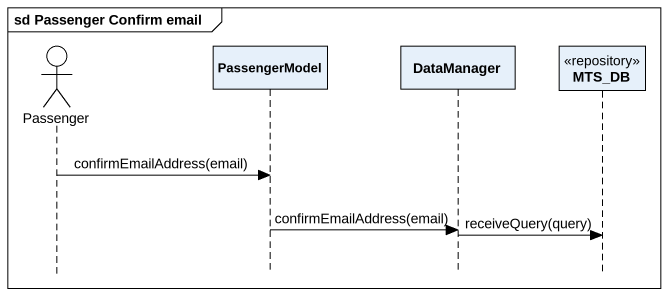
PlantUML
@startuml
mainframe sd Passenger Confirm email
hide footbox
actor Passenger
participant PassengerModel
participant DataManager
participant MTS_DB <<repository>>

Passenger -> PassengerModel : confirmEmailAddress(email)
PassengerModel -> DataManager : confirmEmailAddress(email)
DataManager -> MTS_DB : receiveQuery(query)
@enduml
